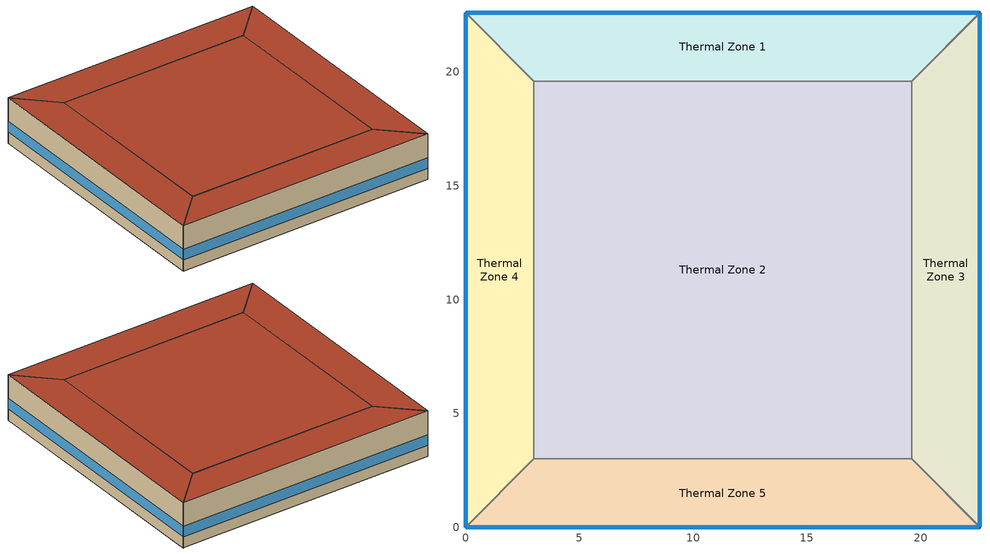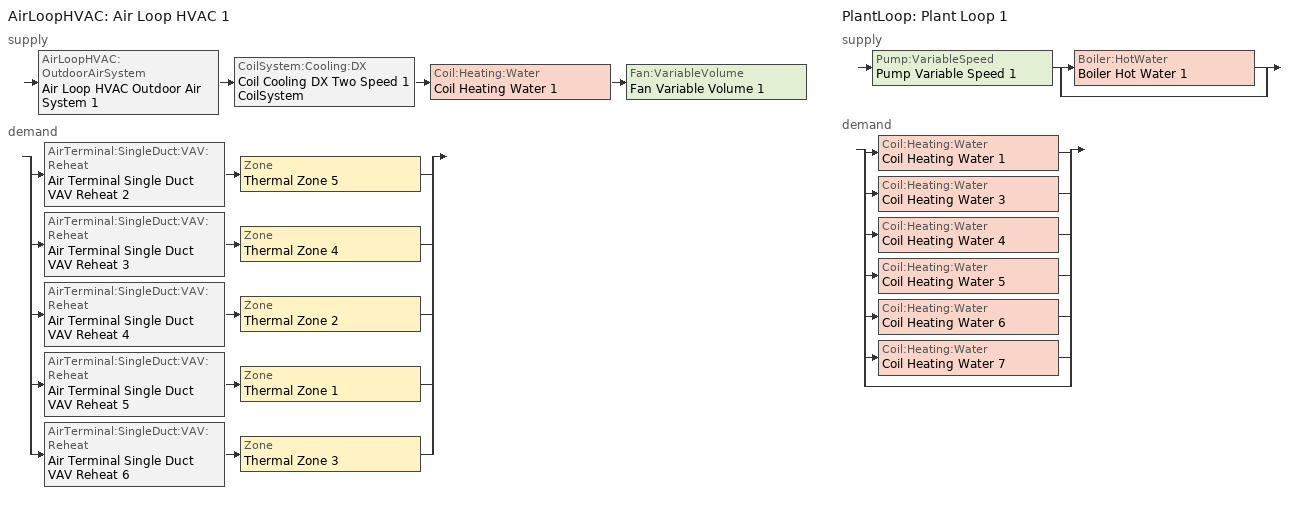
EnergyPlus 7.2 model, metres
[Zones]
Thermal Zone 4
 floor ground (000_ExtSlabCarpet_4in_ClimateZone 1-8): 0,0 0,22.61 3,19.61 3,3 z0
 wall outside (ASHRAE_189.1-2009_ExtWall_SteelFrame_ClimateZone 4-8): 0,22.61 0,0 z0:4
 wall to Thermal Zone 5 (000_Interior Wall): 0,0 3,3 z0:4
 wall to Thermal Zone 2 (000_Interior Wall): 3,3 3,19.61 z0:4
 wall to Thermal Zone 1 (000_Interior Wall): 3,19.61 0,22.61 z0:4
 window (ASHRAE_189.1-2009_ExtWindow_ClimateZone 4-5): 0,22.58 0,0.03 z1:1.92
 roof outside (ASHRAE_189.1-2009_ExtRoof_IEAD_ClimateZone 2-5): 3,3 3,19.61 0,22.61 0,0 z4
Thermal Zone 1
 floor ground (000_ExtSlabCarpet_4in_ClimateZone 1-8): 0,22.61 22.61,22.61 19.61,19.61 3,19.61 z0
 wall outside (ASHRAE_189.1-2009_ExtWall_SteelFrame_ClimateZone 4-8): 22.61,22.61 0,22.61 z0:4
 wall to Thermal Zone 2 (000_Interior Wall): 3,19.61 19.61,19.61 z0:4
 wall to Thermal Zone 3 (000_Interior Wall): 19.61,19.61 22.61,22.61 z0:4
 window (ASHRAE_189.1-2009_ExtWindow_ClimateZone 4-5): 22.58,22.61 0.03,22.61 z1:1.92
 roof outside (ASHRAE_189.1-2009_ExtRoof_IEAD_ClimateZone 2-5): 3,19.61 19.61,19.61 22.61,22.61 0,22.61 z4
Thermal Zone 3
 floor ground (000_ExtSlabCarpet_4in_ClimateZone 1-8): 22.61,22.61 22.61,0 19.61,3 19.61,19.61 z0
 wall outside (ASHRAE_189.1-2009_ExtWall_SteelFrame_ClimateZone 4-8): 22.61,0 22.61,22.61 z0:4
 wall to Thermal Zone 2 (000_Interior Wall): 19.61,19.61 19.61,3 z0:4
 wall to Thermal Zone 5 (000_Interior Wall): 19.61,3 22.61,0 z0:4
 window (ASHRAE_189.1-2009_ExtWindow_ClimateZone 4-5): 22.61,0.03 22.61,22.58 z1:1.92
 roof outside (ASHRAE_189.1-2009_ExtRoof_IEAD_ClimateZone 2-5): 19.61,19.61 19.61,3 22.61,0 22.61,22.61 z4
Thermal Zone 5
 floor ground (000_ExtSlabCarpet_4in_ClimateZone 1-8): 22.61,0 0,0 3,3 19.61,3 z0
 wall outside (ASHRAE_189.1-2009_ExtWall_SteelFrame_ClimateZone 4-8): 0,0 22.61,0 z0:4
 wall to Thermal Zone 2 (000_Interior Wall): 19.61,3 3,3 z0:4
 window (ASHRAE_189.1-2009_ExtWindow_ClimateZone 4-5): 0.03,0 22.58,0 z1:1.92
 roof outside (ASHRAE_189.1-2009_ExtRoof_IEAD_ClimateZone 2-5): 19.61,3 3,3 0,0 22.61,0 z4
Thermal Zone 2
 floor ground (000_ExtSlabCarpet_4in_ClimateZone 1-8): 3,3 3,19.61 19.61,19.61 19.61,3 z0
 roof outside (ASHRAE_189.1-2009_ExtRoof_IEAD_ClimateZone 2-5): 19.61,3 19.61,19.61 3,19.61 3,3 z4
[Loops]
AirLoopHVAC 'Air Loop HVAC 1'
 supply: AirLoopHVAC:OutdoorAirSystem 'Air Loop HVAC Outdoor Air System 1' > CoilSystem:Cooling:DX 'Coil Cooling DX Two Speed 1 CoilSystem' > Coil:Heating:Water 'Coil Heating Water 1' > Fan:VariableVolume 'Fan Variable Volume 1'
 demand: split
  | AirTerminal:SingleDuct:VAV:Reheat 'Air Terminal Single Duct VAV Reheat 2' > Zone 'Thermal Zone 5'
  | AirTerminal:SingleDuct:VAV:Reheat 'Air Terminal Single Duct VAV Reheat 3' > Zone 'Thermal Zone 4'
  | AirTerminal:SingleDuct:VAV:Reheat 'Air Terminal Single Duct VAV Reheat 4' > Zone 'Thermal Zone 2'
  | AirTerminal:SingleDuct:VAV:Reheat 'Air Terminal Single Duct VAV Reheat 5' > Zone 'Thermal Zone 1'
  | AirTerminal:SingleDuct:VAV:Reheat 'Air Terminal Single Duct VAV Reheat 6' > Zone 'Thermal Zone 3'
PlantLoop 'Plant Loop 1'
 supply: Pump:VariableSpeed 'Pump Variable Speed 1' > split
  | Boiler:HotWater 'Boiler Hot Water 1'
  | bypass
 demand: split
  | Coil:Heating:Water 'Coil Heating Water 1'
  | Coil:Heating:Water 'Coil Heating Water 3'
  | Coil:Heating:Water 'Coil Heating Water 4'
  | Coil:Heating:Water 'Coil Heating Water 5'
  | Coil:Heating:Water 'Coil Heating Water 6'
  | Coil:Heating:Water 'Coil Heating Water 7'
  | bypass
[Site:Location]
Phoenix Sky Harbor Intl Ap_AZ_USA Design_Conditions: Latitude {deg}=33.45; Longitude {deg}=-111.98; Time Zone {hr}=-7; Elevation {m}=337
[SizingPeriod:DesignDay] Day of Month=21; Dry-Bulb Temperature Range Modifier Type=DefaultMultipliers; Barometric Pressure {Pa}=97342; Rain Indicator=No; Snow Indicator=No; Daylight Saving Time Indicator=No
Name | Month | Day Type | Maximum Dry-Bulb Temperature {C} | Daily Dry-Bulb Temperature Range {deltaC} | Humidity Condition Type | Wetbulb or DewPoint at Maximum Dry-Bulb {C} | Wind Speed {m/s} | Wind Direction {deg} | Solar Model Indicator | Sky Clearness | ASHRAE Clear Sky Optical Depth for Beam Irradiance (taub) | ASHRAE Clear Sky Optical Depth for Diffuse Irradiance (taud) | Enthalpy at Maximum Dry-Bulb {J/kg}
Phoenix Sky Harbor Intl Ap Ann Hum_n 99% Condns DP=>MCDB | 12 | WinterDesignDay | 17 | 0 | Dewpoint | -11.9 | 1.7 | 100 | ASHRAEClearSky | 0
Phoenix Sky Harbor Intl Ap Ann Clg 1% Condns WB=>MDB | 7 | SummerDesignDay | 35.4 | 12 | Wetbulb | 24 | 4.1 | 260 | ASHRAETau |  | 0.588 | 1.653
Phoenix Sky Harbor Intl Ap Ann Clg 1% Condns Enth=>MDB | 7 | SummerDesignDay | 35.4 | 12 | Enthalpy |  | 4.1 | 260 | ASHRAETau |  | 0.588 | 1.653 | 73500
Phoenix Sky Harbor Intl Ap Ann Htg 99% Condns DB | 12 | WinterDesignDay | 5.2 | 0 | Wetbulb | 5.2 | 1.7 | 100 | ASHRAEClearSky | 0
Phoenix Sky Harbor Intl Ap Ann Htg 99.6% Condns DB | 12 | WinterDesignDay | 3.7 | 0 | Wetbulb | 3.7 | 1.7 | 100 | ASHRAEClearSky | 0
Phoenix Sky Harbor Intl Ap Ann Clg .4% Condns WB=>MDB | 7 | SummerDesignDay | 35.8 | 12 | Wetbulb | 24.5 | 4.1 | 260 | ASHRAETau |  | 0.588 | 1.653
Phoenix Sky Harbor Intl Ap Ann Clg .4% Condns Enth=>MDB | 7 | SummerDesignDay | 35.3 | 12 | Enthalpy |  | 4.1 | 260 | ASHRAETau |  | 0.588 | 1.653 | 75600
Phoenix Sky Harbor Intl Ap Ann Clg 1% Condns DB=>MWB | 7 | SummerDesignDay | 42.3 | 12 | Wetbulb | 21 | 4.1 | 260 | ASHRAETau |  | 0.588 | 1.653
Phoenix Sky Harbor Intl Ap Ann Clg 2% Condns WB=>MDB | 7 | SummerDesignDay | 35.1 | 12 | Wetbulb | 23.5 | 4.1 | 260 | ASHRAETau |  | 0.588 | 1.653
Phoenix Sky Harbor Intl Ap Ann Hum_n 99.6% Condns DP=>MCDB | 12 | WinterDesignDay | 15.4 | 0 | Dewpoint | -14.5 | 1.7 | 100 | ASHRAEClearSky | 0
Phoenix Sky Harbor Intl Ap Ann Clg .4% Condns DP=>MDB | 7 | SummerDesignDay | 28.1 | 12 | Dewpoint | 21.8 | 4.1 | 260 | ASHRAETau |  | 0.588 | 1.653
Phoenix Sky Harbor Intl Ap Ann Clg 2% Condns DB=>MWB | 7 | SummerDesignDay | 41.2 | 12 | Wetbulb | 20.9 | 4.1 | 260 | ASHRAETau |  | 0.588 | 1.653
Phoenix Sky Harbor Intl Ap Ann Clg .4% Condns DB=>MWB | 7 | SummerDesignDay | 43.4 | 12 | Wetbulb | 21.1 | 4.1 | 260 | ASHRAETau |  | 0.588 | 1.653
Phoenix Sky Harbor Intl Ap Ann Htg Wind 99% Condns WS=>MCDB | 12 | WinterDesignDay | 15.1 | 0 | Wetbulb | 15.1 | 7.3 | 100 | ASHRAEClearSky | 0
Phoenix Sky Harbor Intl Ap Ann Clg 2% Condns DP=>MDB | 7 | SummerDesignDay | 30.2 | 12 | Dewpoint | 20 | 4.1 | 260 | ASHRAETau |  | 0.588 | 1.653
Phoenix Sky Harbor Intl Ap Ann Htg Wind 99.6% Condns WS=>MCDB | 12 | WinterDesignDay | 14.8 | 0 | Wetbulb | 14.8 | 8.2 | 100 | ASHRAEClearSky | 0
Phoenix Sky Harbor Intl Ap Ann Clg 2% Condns Enth=>MDB | 7 | SummerDesignDay | 35.2 | 12 | Enthalpy |  | 4.1 | 260 | ASHRAETau |  | 0.588 | 1.653 | 71800
Phoenix Sky Harbor Intl Ap Ann Clg 1% Condns DP=>MDB | 7 | SummerDesignDay | 29.1 | 12 | Dewpoint | 21 | 4.1 | 260 | ASHRAETau |  | 0.588 | 1.653
[Building]
Building 1
[Material] Thermal Absorptance=0.9
Name | Roughness | Thickness {m} | Conductivity {W/m-K} | Density {kg/m3} | Specific Heat {J/kg-K} | Solar Absorptance | Visible Absorptance
Metal Decking | MediumSmooth | 0.0015 | 45.006 | 7680 | 418.4 | 0.7 | 0.3
Roof Membrane | VeryRough | 0.0095 | 0.16 | 1121.29 | 1460 | 0.7 | 0.7
Wall Insulation [39] | MediumRough | 0.1184 | 0.045 | 265 | 836.8 | 0.7 | 0.7
000_G01a 19mm gypsum board | MediumSmooth | 0.019 | 0.16 | 800 | 1090 | 0.7 | 0.7
MAT-CC05 4 HW CONCRETE | Rough | 0.1016 | 1.311 | 2240 | 836.8 | 0.7 | 0.7
1/2IN Gypsum | Smooth | 0.0127 | 0.16 | 784.9 | 830 | 0.92 | 0.92
Roof Insulation [21] | MediumRough | 0.2105 | 0.049 | 265 | 836.8 | 0.7 | 0.7
[Material:AirGap]
000_F04 Wall air space resistance: Thermal Resistance {m2-K/W}=0.15
[Material:NoMass] Thermal Absorptance=0.9; Solar Absorptance=0.7
Name | Roughness | Thermal Resistance {m2-K/W} | Visible Absorptance
MAT-SHEATH | Rough | 0.3626 | 0.7
CP02 CARPET PAD | VeryRough | 0.2165 | 0.8
[WindowMaterial:Glazing]
Theoretical Glass [207]: Optical Data Type=SpectralAverage; Thickness {m}=0.003; Solar Transmittance at Normal Incidence=0.3311; Front Side Solar Reflectance at Normal Incidence=0.6189; Back Side Solar Reflectance at Normal Incidence=0.6189; Visible Transmittance at Normal Incidence=0.44; Front Side Visible Reflectance at Normal Incidence=0.51; Back Side Visible Reflectance at Normal Incidence=0.51; Infrared Transmittance at Normal Incidence=0; Front Side Infrared Hemispherical Emissivity=0.9; Back Side Infrared Hemispherical Emissivity=0.9; Conductivity {W/m-K}=0.0133; Dirt Correction Factor for Solar and Visible Transmittance=1; Solar Diffusing=No
[Construction]
ASHRAE_189.1-2009_ExtWall_SteelFrame_ClimateZone 4-8: MAT-SHEATH, Wall Insulation [39], 1/2IN Gypsum
ASHRAE_189.1-2009_ExtWindow_ClimateZone 4-5: Theoretical Glass [207]
000_Interior Wall: 000_G01a 19mm gypsum board, 000_F04 Wall air space resistance, 000_G01a 19mm gypsum board
ASHRAE_189.1-2009_ExtRoof_IEAD_ClimateZone 2-5: Roof Membrane, Roof Insulation [21], Metal Decking
000_ExtSlabCarpet_4in_ClimateZone 1-8: MAT-CC05 4 HW CONCRETE, CP02 CARPET PAD
[AirLoopHVAC]
Air Loop HVAC 1: Design Supply Air Flow Rate {m3/s}=AutoSize
[Sizing:System]
Air Loop HVAC 1: Type of Load to Size On=Sensible; Design Outdoor Air Flow Rate {m3/s}=Autosize; Minimum System Air Flow Ratio=0.3; Preheat Design Temperature {C}=7; Preheat Design Humidity Ratio {kgWater/kgDryAir}=0.008; Precool Design Temperature {C}=12.8; Precool Design Humidity Ratio {kgWater/kgDryAir}=0.008; Central Cooling Design Supply Air Temperature {C}=12.8; Central Heating Design Supply Air Temperature {C}=12.8; Sizing Option=NonCoincident; 100% Outdoor Air in Cooling=Yes; 100% Outdoor Air in Heating=Yes; Central Cooling Design Supply Air Humidity Ratio {kgWater/kgDryAir}=0.0085; Central Heating Design Supply Air Humidity Ratio {kgWater/kgDryAir}=0.008; Cooling Design Air Flow Method=DesignDay; Cooling Design Air Flow Rate {m3/s}=0; Heating Design Air Flow Method=DesignDay; Heating Design Air Flow Rate {m3/s}=0; System Outdoor Air Method=ZoneSum
[Controller:WaterCoil]
Controller Water Coil 1: Control Variable=Temperature; Action=Normal; Actuator Variable=Flow; Controller Convergence Tolerance {deltaC}=Autosize; Maximum Actuated Flow {m3/s}=Autosize; Minimum Actuated Flow {m3/s}=1e-07
[AvailabilityManager:Scheduled]
Name | Schedule
AvailabilityManager:Scheduled {3bae8472-f67e-4dc5-bcd1-df272e44a329} | Schedule:Compact {4a084d6f-99c4-48e0-a7c8-3487c35801d4}
AvailabilityManager:Scheduled {e7944e62-0565-4259-b3d5-bf91c78856f1} | Schedule:Compact {b4105fc7-c99d-44da-8fcf-6ee3e665ad76}
[Controller:OutdoorAir]
Controller Outdoor Air 1: Minimum Outdoor Air Flow Rate {m3/s}=Autosize; Maximum Outdoor Air Flow Rate {m3/s}=Autosize; Economizer Control Type=FixedDryBulb; Economizer Control Action Type=ModulateFlow; Economizer Maximum Limit Dry-Bulb Temperature {C}=30; Economizer Maximum Limit Enthalpy {J/kg}=64000; Economizer Minimum Limit Dry-Bulb Temperature {C}=-100; Lockout Type=NoLockout; Minimum Limit Type=FixedMinimum; High Humidity Control=No; Control High Indoor Humidity Based on Outdoor Humidity Ratio=Yes; Heat Recovery Bypass Control Type=BypassWhenOAFlowGreaterThanMinimum
[SetpointManager:MixedAir] Control Variable=Temperature
Setpoint Manager Mixed Air 3; Setpoint Manager Mixed Air 2; Setpoint Manager Mixed Air 1
[CoilSystem:Cooling:DX]
Coil Cooling DX Two Speed 1 CoilSystem: Availability Schedule=Always_On; Cooling Coil=Coil Cooling DX Two Speed 1
[Coil:Cooling:DX:TwoSpeed]
Coil Cooling DX Two Speed 1: Availability Schedule=Always_On; Rated High Speed Total Cooling Capacity {W}=Autosize; Rated High Speed Sensible Heat Ratio=Autosize; Rated High Speed COP {W/W}=5.5; Rated High Speed Air Flow Rate {m3/s}=Autosize; Total Cooling Capacity Function of Temperature Curve=Curve Biquadratic 1; Total Cooling Capacity Function of Flow Fraction Curve=Curve Quadratic 1; Energy Input Ratio Function of Temperature Curve=Curve Biquadratic 2; Energy Input Ratio Function of Flow Fraction Curve=Curve Quadratic 2; Part Load Fraction Correlation Curve=Curve Quadratic 3; Rated Low Speed Total Cooling Capacity {W}=Autosize; Rated Low Speed Sensible Heat Ratio=0.69; Rated Low Speed COP {W/W}=6.6; Rated Low Speed Air Flow Rate {m3/s}=Autosize; Low Speed Total Cooling Capacity Function of Temperature Curve=Curve Biquadratic 3; Low Speed Energy Input Ratio Function of Temperature Curve=Curve Biquadratic 4; Condenser Type=AirCooled; High Speed Evaporative Condenser Effectiveness=0; Low Speed Evaporative Condenser Effectiveness=0; Basin Heater Capacity {W/K}=10; Basin Heater Setpoint Temperature {C}=2
[Coil:Heating:Water] Availability Schedule=Always_On; U-Factor Times Area Value {W/K}=Autosize; Maximum Water Flow Rate {m3/s}=Autosize; Performance Input Method=UFactorTimesAreaAndDesignWaterFlowRate; Rated Capacity {W}=Autosize; Rated Inlet Water Temperature {C}=82.2; Rated Inlet Air Temperature {C}=16.6; Rated Outlet Water Temperature {C}=71.1; Rated Outlet Air Temperature {C}=32.2; Rated Ratio for Air and Water Convection=0.5
Coil Heating Water 1; Coil Heating Water 3; Coil Heating Water 4; Coil Heating Water 5; Coil Heating Water 6; Coil Heating Water 7
[Fan:VariableVolume]
Fan Variable Volume 1: Availability Schedule=Always_On; Fan Efficiency=0.5; Pressure Rise {Pa}=500; Maximum Flow Rate {m3/s}=AutoSize; Fan Power Minimum Flow Rate Input Method=FixedFlowRate; Fan Power Minimum Flow Fraction=0; Fan Power Minimum Air Flow Rate {m3/s}=0; Motor Efficiency=0.93; Motor In Airstream Fraction=1; Fan Power Coefficient 1=0.0407599; Fan Power Coefficient 2=0.088045; Fan Power Coefficient 3=-0.0729261; Fan Power Coefficient 4=0.94374; Fan Power Coefficient 5=0
[SetpointManager:Scheduled] Control Variable=Temperature
Name | Schedule
Setpoint Manager Scheduled 1 | Deck_Temperature
Setpoint Manager Scheduled 2 | Hot_Water_Temperature
[AirTerminal:SingleDuct:VAV:Reheat] Availability Schedule=Always_On; Maximum Air Flow Rate {m3/s}=Autosize; Zone Minimum Air Flow Input Method=Constant; Constant Minimum Air Flow Fraction=0.3; Fixed Minimum Air Flow Rate {m3/s}=0.3; Maximum Hot Water or Steam Flow Rate {m3/s}=Autosize; Minimum Hot Water or Steam Flow Rate {m3/s}=0; Convergence Tolerance=0.001; Damper Heating Action=Normal; Maximum Flow per Zone Floor Area During Reheat {m3/s-m2}=Autocalculate; Maximum Flow Fraction During Reheat=Autocalculate; Maximum Reheat Air Temperature {C}=35
Name | Reheat Coil
Air Terminal Single Duct VAV Reheat 2 | Coil Heating Water 3
Air Terminal Single Duct VAV Reheat 3 | Coil Heating Water 4
Air Terminal Single Duct VAV Reheat 4 | Coil Heating Water 5
Air Terminal Single Duct VAV Reheat 5 | Coil Heating Water 6
Air Terminal Single Duct VAV Reheat 6 | Coil Heating Water 7
[PlantLoop]
Plant Loop 1: Fluid Type=Water; Plant Equipment Operation Scheme=Plant Loop 1 Operation Scheme List; Maximum Loop Temperature {C}=100; Minimum Loop Temperature {C}=0; Maximum Loop Flow Rate {m3/s}=Autosize; Minimum Loop Flow Rate {m3/s}=0; Plant Loop Volume {m3}=Autocalculate; Load Distribution Scheme=Optimal
[PlantEquipmentOperationSchemes]
Plant Loop 1 Operation Scheme List: Control Scheme Object Type 1=PlantEquipmentOperation:HeatingLoad; Control Scheme Name 1=Plant Loop 1 Heating Operation Scheme; Control Scheme Schedule Name 1=Plant Loop 1 On Schedule
[PlantEquipmentOperation:HeatingLoad]
Plant Loop 1 Heating Operation Scheme: Load Range Lower Limit 1 {W}=0; Load Range Upper Limit 1 {W}=1000000000; Range Equipment List Name 1=Plant Loop 1 Heating Equipment List
[PlantEquipmentList]
Plant Loop 1 Heating Equipment List: Boiler:HotWater, Boiler Hot Water 1
[Sizing:Plant]
Plant Loop 1: Loop Type=Heating; Design Loop Exit Temperature {C}=82; Loop Design Temperature Difference {deltaC}=11
[Pump:VariableSpeed]
Pump Variable Speed 1: Rated Flow Rate {m3/s}=Autosize; Rated Pump Head {Pa}=179352; Rated Power Consumption {W}=Autosize; Motor Efficiency=0.9; Fraction of Motor Inefficiencies to Fluid Stream=0; Coefficient 1 of the Part Load Performance Curve=0; Coefficient 2 of the Part Load Performance Curve=1; Coefficient 3 of the Part Load Performance Curve=0; Coefficient 4 of the Part Load Performance Curve=0; Minimum Flow Rate {m3/s}=0; Pump Control Type=Intermittent
[Boiler:HotWater]
Boiler Hot Water 1: Fuel Type=NaturalGas; Nominal Capacity {W}=Autosize; Nominal Thermal Efficiency=0.66; Design Water Outlet Temperature {C}=82; Design Water Flow Rate {m3/s}=Autosize; Minimum Part Load Ratio=0; Maximum Part Load Ratio=1; Optimum Part Load Ratio=1; Water Outlet Upper Temperature Limit {C}=99; Boiler Flow Mode=ConstantFlow; Parasitic Electric Load {W}=0; Sizing Factor=1
[Zone]
Thermal Zone 4; Thermal Zone 1; Thermal Zone 3; Thermal Zone 5; Thermal Zone 2
[ZoneControl:Thermostat] Control Object Type 1=ThermostatSetpoint:DualSetpoint; Control Name 1=Thermostat Setpoint Dual Setpoint 1
Name | Zone or ZoneList | Control Type Schedule
Thermal Zone 4 Thermostat | Thermal Zone 4 | Thermal Zone 4 Thermostat Schedule
Thermal Zone 1 Thermostat | Thermal Zone 1 | Thermal Zone 1 Thermostat Schedule
Thermal Zone 3 Thermostat | Thermal Zone 3 | Thermal Zone 3 Thermostat Schedule
Thermal Zone 5 Thermostat | Thermal Zone 5 | Thermal Zone 5 Thermostat Schedule
Thermal Zone 2 Thermostat | Thermal Zone 2 | Thermal Zone 2 Thermostat Schedule
[ThermostatSetpoint:DualSetpoint]
Thermostat Setpoint Dual Setpoint 1: Heating Setpoint Temperature Schedule=Heating Sch; Cooling Setpoint Temperature Schedule=Cooling Sch
[Zone equipment]
Thermal Zone 4: Air Terminal Single Duct VAV Reheat 3
Thermal Zone 1: Air Terminal Single Duct VAV Reheat 5
Thermal Zone 3: Air Terminal Single Duct VAV Reheat 6
Thermal Zone 5: Air Terminal Single Duct VAV Reheat 2
Thermal Zone 2: Air Terminal Single Duct VAV Reheat 4
[Sizing:Zone] Zone Cooling Design Supply Air Temperature Input Method=SupplyAirTemperature; Zone Cooling Design Supply Air Temperature {C}=14; Zone Heating Design Supply Air Temperature Input Method=SupplyAirTemperature; Zone Heating Design Supply Air Temperature {C}=40; Zone Cooling Design Supply Air Humidity Ratio {kgWater/kgDryAir}=0.0085; Zone Heating Design Supply Air Humidity Ratio {kgWater/kgDryAir}=0.008; Design Specification Outdoor Air Object=ASHRAE_90.1-2004 ClimateZone 1-8 MediumOffice WholeBuilding Ventilation; Cooling Design Air Flow Method=DesignDay; Cooling Design Air Flow Rate {m3/s}=0; Cooling Minimum Air Flow per Zone Floor Area {m3/s-m2}=0.000762; Cooling Minimum Air Flow {m3/s}=0; Cooling Minimum Air Flow Fraction=0; Heating Design Air Flow Method=DesignDay; Heating Design Air Flow Rate {m3/s}=0; Heating Maximum Air Flow per Zone Floor Area {m3/s-m2}=0.002032; Heating Maximum Air Flow {m3/s}=0.141576; Heating Maximum Air Flow Fraction=0.3
Thermal Zone 4; Thermal Zone 1; Thermal Zone 3; Thermal Zone 5; Thermal Zone 2
[DesignSpecification:OutdoorAir]
ASHRAE_90.1-2004 ClimateZone 1-8 MediumOffice WholeBuilding Ventilation: Outdoor Air Method=Sum; Outdoor Air Flow per Person {m3/s-person}=0.00943895; Outdoor Air Flow per Zone Floor Area {m3/s-m2}=0; Outdoor Air Flow per Zone {m3/s}=0; Outdoor Air Flow Air Changes per Hour {1/hr}=0
[Schedule:Day:Interval]
Heating Sch Default: No, 24:00, 24
Deck_Temperature_Summer_Design_Day; Deck_Temperature_Default; Deck_Temperature_Winter_Design_Day: No, 24:00, 12.8
Always_On_Default; Always_On_Summer_Design_Day; Always_On_Winter_Design_Day: No, 24:00, 1
Hot_Water_Temperature_Summer_Design_Day; Hot_Water_Temperature_Default; Hot_Water_Temperature_Winter_Design_Day: No, 24:00, 67
Cooling Sch Default: No, 24:00, 28
[Schedule:Week:Daily]
Schedule:Week:Daily {7dc96cfa-7ece-4328-a4ad-56fa2431af12}: Heating Sch Default, Heating Sch Default, Heating Sch Default, Heating Sch Default, Heating Sch Default, Heating Sch Default, Heating Sch Default, Heating Sch Default, Heating Sch Default, Heating Sch Default, Heating Sch Default, Heating Sch Default
Schedule:Week:Daily {2f4aa2b1-d6e4-40e3-8d98-b0df8f608f5d}: Deck_Temperature_Default, Deck_Temperature_Default, Deck_Temperature_Default, Deck_Temperature_Default, Deck_Temperature_Default, Deck_Temperature_Default, Deck_Temperature_Default, Deck_Temperature_Default, Deck_Temperature_Summer_Design_Day, Deck_Temperature_Winter_Design_Day, Deck_Temperature_Default, Deck_Temperature_Default
Schedule:Week:Daily {02246081-f9f1-4a18-b6a0-7488f5e989c4}: Cooling Sch Default, Cooling Sch Default, Cooling Sch Default, Cooling Sch Default, Cooling Sch Default, Cooling Sch Default, Cooling Sch Default, Cooling Sch Default, Cooling Sch Default, Cooling Sch Default, Cooling Sch Default, Cooling Sch Default
Schedule:Week:Daily {d29dcace-8d7f-4719-8bd4-818cf49bb9d6}: Always_On_Default, Always_On_Default, Always_On_Default, Always_On_Default, Always_On_Default, Always_On_Default, Always_On_Default, Always_On_Default, Always_On_Summer_Design_Day, Always_On_Winter_Design_Day, Always_On_Default, Always_On_Default
Schedule:Week:Daily {964d00e0-bb3f-4980-8ede-89bee416cffe}: Hot_Water_Temperature_Default, Hot_Water_Temperature_Default, Hot_Water_Temperature_Default, Hot_Water_Temperature_Default, Hot_Water_Temperature_Default, Hot_Water_Temperature_Default, Hot_Water_Temperature_Default, Hot_Water_Temperature_Default, Hot_Water_Temperature_Summer_Design_Day, Hot_Water_Temperature_Winter_Design_Day, Hot_Water_Temperature_Default, Hot_Water_Temperature_Default
[Schedule:Year]
Heating Sch: Schedule:Week:Daily {7dc96cfa-7ece-4328-a4ad-56fa2431af12}, 1, 1, 12, 31
Deck_Temperature: Schedule:Week:Daily {2f4aa2b1-d6e4-40e3-8d98-b0df8f608f5d}, 1, 1, 12, 31
Cooling Sch: Schedule:Week:Daily {02246081-f9f1-4a18-b6a0-7488f5e989c4}, 1, 1, 12, 31
Always_On: Schedule:Week:Daily {d29dcace-8d7f-4719-8bd4-818cf49bb9d6}, 1, 1, 12, 31
Hot_Water_Temperature: Schedule:Week:Daily {964d00e0-bb3f-4980-8ede-89bee416cffe}, 1, 1, 12, 31
[Schedule:Compact]
Schedule:Compact {4a084d6f-99c4-48e0-a7c8-3487c35801d4}; Schedule:Compact {b4105fc7-c99d-44da-8fcf-6ee3e665ad76}; Plant Loop 1 On Schedule: Through: 12/31, For: AllDays, Until: 24:00, 1
Thermal Zone 4 Thermostat Schedule; Thermal Zone 1 Thermostat Schedule; Thermal Zone 3 Thermostat Schedule; Thermal Zone 5 Thermostat Schedule; Thermal Zone 2 Thermostat Schedule: Through: 12/31, For: AllDays, Until: 24:00, 4
[Curve:Biquadratic]
Name | Coefficient1 Constant | Coefficient2 x | Coefficient3 x**2 | Coefficient4 y | Coefficient5 y**2 | Coefficient6 x*y | Minimum Value of x {BasedOnField A2} | Maximum Value of x {BasedOnField A2} | Minimum Value of y {BasedOnField A3} | Maximum Value of y {BasedOnField A3}
Curve Biquadratic 1 | 0.42415 | 0.04426 | -0.00042 | 0.00333 | -8e-05 | -0.00021 | 17 | 22 | 13 | 46
Curve Biquadratic 2 | 1.23649 | -0.02431 | 0.00057 | -0.01434 | 0.00063 | -0.00038 | 17 | 22 | 13 | 46
Curve Biquadratic 3; Curve Biquadratic 4 | 0 | 0 | 0 | 0 | 0 | 0 | 0 | 1 | 0 | 1
[Curve:Quadratic]
Name | Coefficient1 Constant | Coefficient2 x | Coefficient3 x**2 | Minimum Value of x {BasedOnField A2} | Maximum Value of x {BasedOnField A2}
Curve Quadratic 1 | 0.77136 | 0.34053 | -0.11088 | 0.75918 | 1.13877
Curve Quadratic 2 | 1.2055 | -0.32953 | 0.12308 | 0.75918 | 1.13877
Curve Quadratic 3 | 0.771 | 0.229 | 0 | 0 | 1
